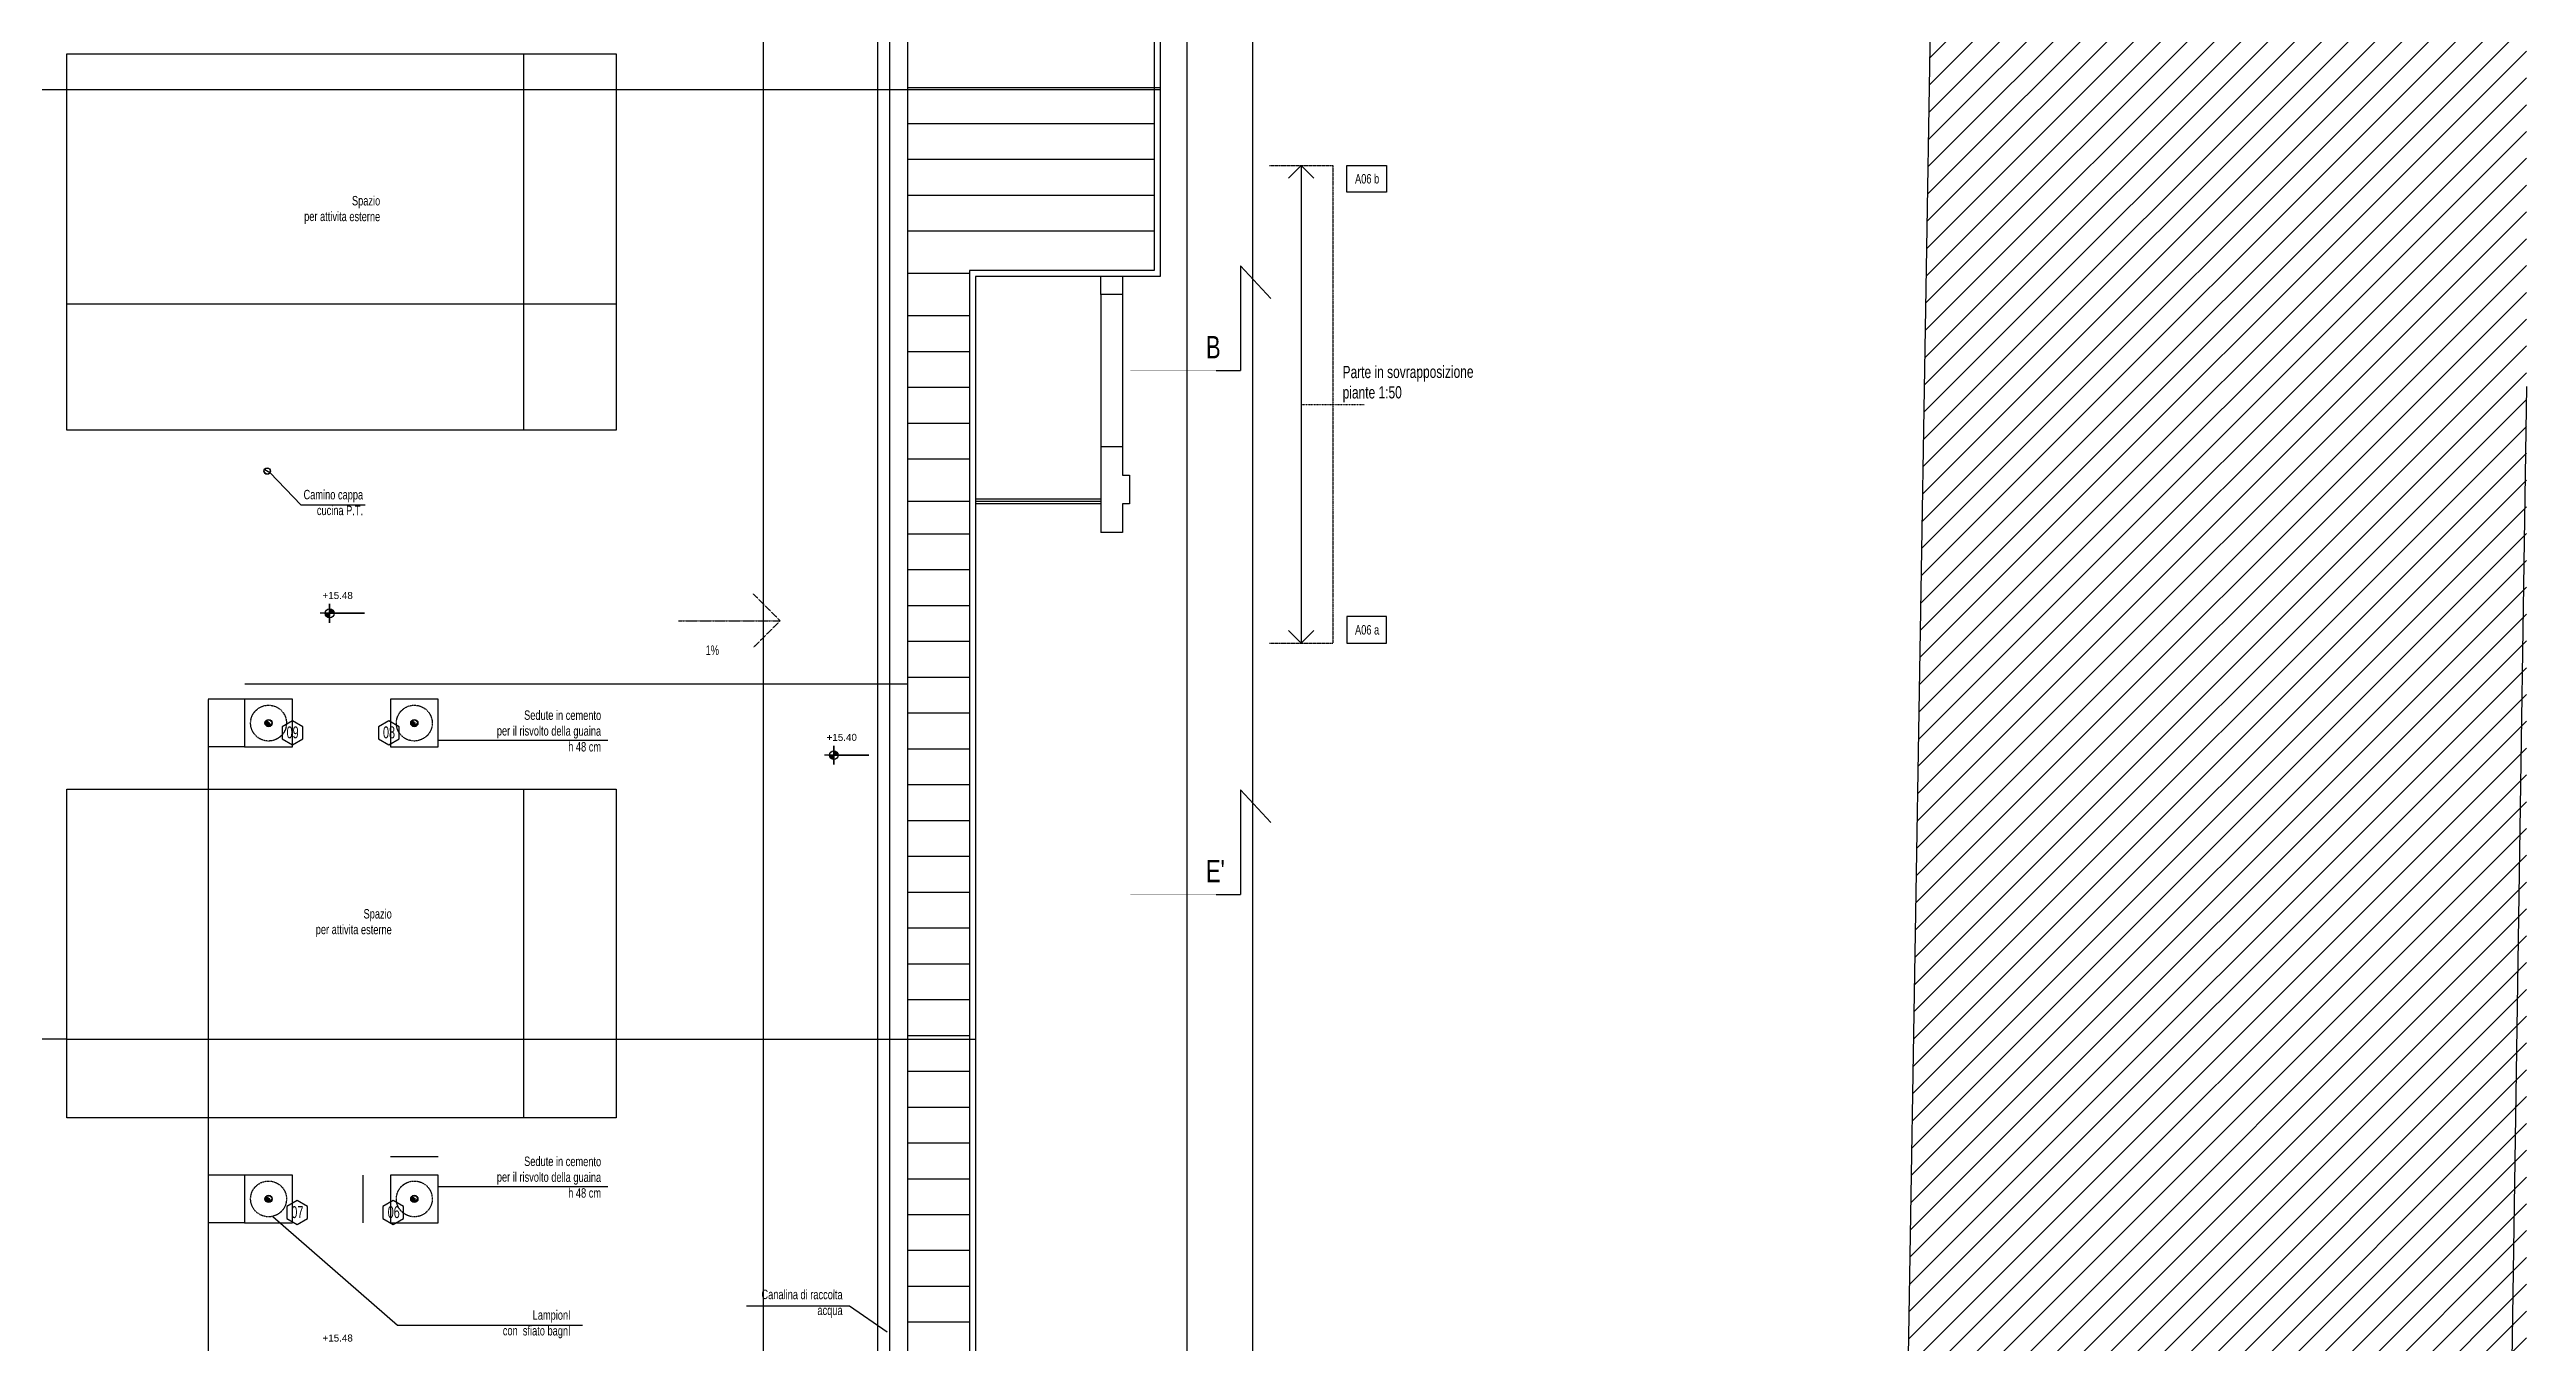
# Model space of a CAD drawing. Header units: millimetres. Extents: x -3782782348 to 131293, y -36553 to 57271.
# Drawn here: x 127145 to 131293, y -28363 to -26196 of the extents above; entities that cross this region are included whole.
import ezdxf

# ---------------------------------------------------------------- set-up
doc = ezdxf.new("R2010")
doc.units = ezdxf.units.MM
doc.header["$LTSCALE"] = 0.01
for name, pattern in [('CONTINOUS', [0]), ('DASHDOT', [25.4, 12.7, -6.35, 0, -6.35]), ('DOTTED', [1, 0, -1]), ('HIDDEN', [0.375, 0.25, -0.125])]:
    doc.linetypes.add(name, pattern=pattern)
doc.layers.get('Defpoints').update_dxf_attribs({"color": 253})
for name, color, linetype in [('X_cavedi', 1, 'Continuous'), ('X_Esterno', 8, 'Continuous'), ('X_FOROMETRIA SCARICO NUMERAZIONE', 6, 'Continuous'), ('X_LINEE SOVRAPPOSIZIONE', 3, 'DASHDOT'), ('X_MURI', 8, 'Continuous'), ('X_Proiezini', 1, 'Continuous'), ('X_quote 1', 253, 'Continuous'), ('X_Quote altimetriche', 5, 'Continuous'), ('X_rilievo', 8, 'Continuous'), ('X_Serramenti Est', 1, 'Continuous'), ('X_TESTI', 253, 'Continuous')]:
    doc.layers.add(name, color=color, linetype=linetype)
doc.styles.add('Max 50', font='arial.ttf', dxfattribs={"width": 0.65, "height": 0.125})
doc.styles.add('QUOTE', font='simplex.shx', dxfattribs={"width": 0.7})
doc.styles.get("Standard").update_dxf_attribs({"font": 'arial.ttf'})
doc.dimstyles.get("Standard").update_dxf_attribs({"dimscale": 0, "dimtxt": 0.18, "dimasz": 0.18, "dimexe": 0.18, "dimexo": 0.0625, "dimgap": 0.09, "dimtad": 1, "dimdec": 0, "dimzin": 0, "dimdsep": 46, "dimtxsty": 'Standard', "dimcen": 0.09, "dimclrd": 256, "dimclre": 256, "dimclrt": 5, "dimadec": 0, "dimazin": 0, "dimtfac": 1, "dimtdec": 0, "dimtix": 1, "dimtofl": 0, "dimtmove": 2, "dimatfit": 3, "dimfxl": 1, "dimtolj": 1, "dimtzin": 0, "dimarcsym": 0})

# ---------------------------------------------------------------- blocks, each defined once
blk = doc.blocks.new('*D99')
at = {"layer": 'Defpoints', "color": 0, "transparency": 16777216}
for p in [(128695.6, -24499, 0), (128695.6, -29350.1, 0), (129159.1, -29350.1, 0)]:
    blk.add_point(p, dxfattribs=at)
at = {"layer": 'X_quote 1', "lineweight": -2, "transparency": 16777216}
blk.add_line((129159.1, -24499.2, 0), (129159.1, -29349.9, 0), dxfattribs=at)
at = {"layer": 'X_quote 1', "transparency": 16777216}
for points in [[(129159.1, -24499.2, 0), (129159.1, -24499.2, 0), (129159.1, -24499, 0)], [(129159.1, -29349.9, 0), (129159.1, -29349.9, 0), (129159.1, -29350.1, 0)]]:
    blk.add_solid(points, dxfattribs=at)
at = {"layer": 'X_quote 1', "color": 5, "transparency": 16777216, "insert": (129158.9, -26924.5, 0), "char_height": 0.18, "attachment_point": 5, "rotation": 90}
blk.add_mtext('\\A1;4851', dxfattribs=at)
blk = doc.blocks.new('*D232')
at = {"layer": 'Defpoints', "color": 0, "transparency": 16777216}
for p in [(128093.8, -27434.6, 0), (127938.5, -27985.2, 0), (128093.8, -27985.2, 0)]:
    blk.add_point(p, dxfattribs=at)
at = {"layer": 'X_quote 1', "lineweight": -2, "transparency": 16777216}
blk.add_line((127938.5, -27434.7, 0), (127938.5, -27985.1, 0), dxfattribs=at)
at = {"layer": 'X_quote 1', "transparency": 16777216}
for points in [[(127938.5, -27434.7, 0), (127938.5, -27434.7, 0), (127938.5, -27434.6, 0)], [(127938.5, -27985.1, 0), (127938.5, -27985.1, 0), (127938.5, -27985.2, 0)]]:
    blk.add_solid(points, dxfattribs=at)
at = {"layer": 'X_quote 1', "color": 5, "transparency": 16777216, "insert": (127938.3, -27709.9, 0), "char_height": 0.18, "attachment_point": 5, "rotation": 90}
blk.add_mtext('\\A1;551', dxfattribs=at)
blk = doc.blocks.new('*D233')
at = {"layer": 'Defpoints', "color": 0, "transparency": 16777216}
for p in [(127173.8, -27434.6, 0), (128093.8, -27434.6, 0), (128093.8, -27853.2, 0)]:
    blk.add_point(p, dxfattribs=at)
at = {"layer": 'X_quote 1', "lineweight": -2, "transparency": 16777216}
blk.add_line((127174, -27853.2, 0), (128093.6, -27853.2, 0), dxfattribs=at)
at = {"layer": 'X_quote 1', "transparency": 16777216}
for points in [[(127174, -27853.2, 0), (127174, -27853.2, 0), (127173.8, -27853.2, 0)], [(128093.6, -27853.2, 0), (128093.6, -27853.2, 0), (128093.8, -27853.2, 0)]]:
    blk.add_solid(points, dxfattribs=at)
at = {"layer": 'X_quote 1', "color": 5, "transparency": 16777216, "insert": (127633.8, -27853, 0), "char_height": 0.18, "attachment_point": 5}
blk.add_mtext('\\A1;920', dxfattribs=at)
blk = doc.blocks.new('*D121')
at = {"layer": 'Defpoints', "color": 0, "transparency": 16777216}
for p in [(126715.8, -27838.2, 0), (126715.8, -27853.2, 0), (127173.8, -27838.2, 0)]:
    blk.add_point(p, dxfattribs=at)
at = {"layer": 'X_quote 1', "lineweight": -2, "transparency": 16777216}
blk.add_line((127173.6, -27853.2, 0), (126715.9, -27853.2, 0), dxfattribs=at)
at = {"layer": 'X_quote 1', "transparency": 16777216}
for points in [[(126715.9, -27853.2, 0), (126715.9, -27853.2, 0), (126715.8, -27853.2, 0)], [(127173.6, -27853.2, 0), (127173.6, -27853.2, 0), (127173.8, -27853.2, 0)]]:
    blk.add_solid(points, dxfattribs=at)
at = {"layer": 'X_quote 1', "color": 5, "transparency": 16777216, "insert": (126944.8, -27853, 0), "char_height": 0.18, "attachment_point": 5}
blk.add_mtext('\\A1;458', dxfattribs=at)
blk = doc.blocks.new('*D124')
at = {"layer": 'Defpoints', "color": 0, "transparency": 16777216}
for p in [(128093.8, -27838.2, 0), (128551.8, -27838.2, 0), (128551.8, -27853.2, 0)]:
    blk.add_point(p, dxfattribs=at)
at = {"layer": 'X_quote 1', "lineweight": -2, "transparency": 16777216}
blk.add_line((128094, -27853.2, 0), (128551.6, -27853.2, 0), dxfattribs=at)
at = {"layer": 'X_quote 1', "transparency": 16777216}
for points in [[(128094, -27853.2, 0), (128094, -27853.2, 0), (128093.8, -27853.2, 0)], [(128551.6, -27853.2, 0), (128551.6, -27853.2, 0), (128551.8, -27853.2, 0)]]:
    blk.add_solid(points, dxfattribs=at)
at = {"layer": 'X_quote 1', "color": 5, "transparency": 16777216, "insert": (128322.8, -27853, 0), "char_height": 0.18, "attachment_point": 5}
blk.add_mtext('\\A1;458', dxfattribs=at)
blk = doc.blocks.new('*D125')
at = {"layer": 'Defpoints', "color": 0, "transparency": 16777216}
for p in [(128551.8, -27838.2, 0), (128581.8, -27853.2, 0), (128581.8, -27853.2, 0)]:
    blk.add_point(p, dxfattribs=at)
at = {"layer": 'X_quote 1', "lineweight": -2, "transparency": 16777216}
blk.add_line((128552, -27853.2, 0), (128581.6, -27853.2, 0), dxfattribs=at)
at = {"layer": 'X_quote 1', "transparency": 16777216}
for points in [[(128552, -27853.2, 0), (128552, -27853.2, 0), (128551.8, -27853.2, 0)], [(128581.6, -27853.2, 0), (128581.6, -27853.2, 0), (128581.8, -27853.2, 0)]]:
    blk.add_solid(points, dxfattribs=at)
at = {"layer": 'X_quote 1', "color": 5, "transparency": 16777216, "insert": (128566.8, -27853, 0), "char_height": 0.18, "attachment_point": 5}
blk.add_mtext('\\A1;30', dxfattribs=at)
blk = doc.blocks.new('*D126')
at = {"layer": 'Defpoints', "color": 0, "transparency": 16777216}
for p in [(128581.8, -27853.2, 0), (128695.6, -27853.2, 0), (128695.6, -27853.2, 0)]:
    blk.add_point(p, dxfattribs=at)
at = {"layer": 'X_quote 1', "lineweight": -2, "transparency": 16777216}
blk.add_line((128582, -27853.2, 0), (128695.4, -27853.2, 0), dxfattribs=at)
at = {"layer": 'X_quote 1', "transparency": 16777216}
for points in [[(128582, -27853.2, 0), (128582, -27853.2, 0), (128581.8, -27853.2, 0)], [(128695.4, -27853.2, 0), (128695.4, -27853.2, 0), (128695.6, -27853.2, 0)]]:
    blk.add_solid(points, dxfattribs=at)
at = {"layer": 'X_quote 1', "color": 5, "transparency": 16777216, "insert": (128638.7, -27853, 0), "char_height": 0.18, "attachment_point": 5}
blk.add_mtext('\\A1;114', dxfattribs=at)
blk = doc.blocks.new('*D141')
at = {"layer": 'Defpoints', "color": 0, "transparency": 16777216}
for p in [(128980.4, -26575.2, 0), (128744.3, -29353.1, 0), (129049.5, -29353.1)]:
    blk.add_point(p, dxfattribs=at)
at = {"layer": 'X_quote 1', "lineweight": -2, "transparency": 16777216}
blk.add_line((129049.5, -26575.4), (129049.5, -29352.9), dxfattribs=at)
at = {"layer": 'X_quote 1', "transparency": 16777216}
for points in [[(129049.5, -26575.4), (129049.5, -26575.4), (129049.5, -26575.2)], [(129049.5, -29352.9), (129049.5, -29352.9), (129049.5, -29353.1)]]:
    blk.add_solid(points, dxfattribs=at)
at = {"layer": 'X_quote 1', "color": 5, "transparency": 16777216, "insert": (129049.3, -27964.1), "char_height": 0.18, "attachment_point": 5, "rotation": 90}
blk.add_mtext('\\A1;2778', dxfattribs=at)
blk = doc.blocks.new('*D320')
at = {"layer": 'Defpoints', "color": 0, "transparency": 16777216}
for p in [(129004.6, -25688.2, 0), (129015.8, -26575.2, 0), (129049.5, -26575.2)]:
    blk.add_point(p, dxfattribs=at)
at = {"layer": 'X_quote 1', "lineweight": -2, "transparency": 16777216}
blk.add_line((129049.5, -25688.3), (129049.5, -26575), dxfattribs=at)
at = {"layer": 'X_quote 1', "transparency": 16777216}
for points in [[(129049.5, -25688.3), (129049.5, -25688.3), (129049.5, -25688.2)], [(129049.5, -26575), (129049.5, -26575), (129049.5, -26575.2)]]:
    blk.add_solid(points, dxfattribs=at)
at = {"layer": 'X_quote 1', "color": 5, "transparency": 16777216, "insert": (129049.3, -26131.7), "char_height": 0.18, "attachment_point": 5, "rotation": 90}
blk.add_mtext('\\A1;887', dxfattribs=at)
blk = doc.blocks.new('*D303')
at = {"layer": 'Defpoints', "color": 0, "transparency": 16777216}
for p in [(127795.8, -28050.2), (127715.8, -28081, 0), (127795.8, -28081, 0)]:
    blk.add_point(p, dxfattribs=at)
at = {"layer": 'X_quote 1', "lineweight": -2, "transparency": 16777216}
blk.add_line((127716, -28050.2), (127795.6, -28050.2), dxfattribs=at)
at = {"layer": 'X_quote 1', "transparency": 16777216}
for points in [[(127716, -28050.2), (127716, -28050.2), (127715.8, -28050.2)], [(127795.6, -28050.2), (127795.6, -28050.2), (127795.8, -28050.2)]]:
    blk.add_solid(points, dxfattribs=at)
at = {"layer": 'X_quote 1', "color": 5, "transparency": 16777216, "insert": (127755.8, -28050), "char_height": 0.18, "attachment_point": 5}
blk.add_mtext('\\A1;80', dxfattribs=at)
blk = doc.blocks.new('*D159')
at = {"layer": 'Defpoints', "color": 0, "transparency": 16777216}
for p in [(127670.2, -28081, 0), (127701, -28081, 0), (127701, -28161, 0)]:
    blk.add_point(p, dxfattribs=at)
at = {"layer": 'X_quote 1', "lineweight": -2, "transparency": 16777216}
blk.add_line((127670.2, -28160.9, 0), (127670.2, -28081.2, 0), dxfattribs=at)
at = {"layer": 'X_quote 1', "transparency": 16777216}
for points in [[(127670.1, -28081.2, 0), (127670.2, -28081.2, 0), (127670.2, -28081, 0)], [(127670.1, -28160.9, 0), (127670.2, -28160.9, 0), (127670.2, -28161, 0)]]:
    blk.add_solid(points, dxfattribs=at)
at = {"layer": 'X_quote 1', "color": 5, "transparency": 16777216, "insert": (127670, -28121, 0), "char_height": 0.18, "attachment_point": 5, "rotation": 90}
blk.add_mtext('\\A1;80', dxfattribs=at)
blk = doc.blocks.new('*D308')
at = {"layer": 'Defpoints', "color": 0, "transparency": 16777216}
for p in [(97217.8, -19646.3), (127471.7, -19638.3), (127471.7, -27284.1, 0)]:
    blk.add_point(p, dxfattribs=at)
at = {"layer": 'X_quote 1', "lineweight": -2, "transparency": 16777216}
blk.add_line((97217.9, -19638.3), (127471.6, -19638.3), dxfattribs=at)
at = {"layer": 'X_quote 1', "transparency": 16777216}
for points in [[(97217.9, -19638.2), (97217.9, -19638.3), (97217.8, -19638.3)], [(127471.6, -19638.2), (127471.6, -19638.3), (127471.7, -19638.3)]]:
    blk.add_solid(points, dxfattribs=at)
at = {"layer": 'X_quote 1', "color": 5, "transparency": 16777216, "insert": (112344.8, -19638.1), "char_height": 0.18, "attachment_point": 5}
blk.add_mtext('\\A1;30254', dxfattribs=at)
blk = doc.blocks.new('*D309')
at = {"layer": 'Defpoints', "color": 0, "transparency": 16777216}
for p in [(127471.7, -27284.1, 0), (127551.7, -27258.2), (127551.7, -27284.1, 0)]:
    blk.add_point(p, dxfattribs=at)
at = {"layer": 'X_quote 1', "lineweight": -2, "transparency": 16777216}
blk.add_line((127471.9, -27258.2), (127551.6, -27258.2), dxfattribs=at)
at = {"layer": 'X_quote 1', "transparency": 16777216}
for points in [[(127471.9, -27258.2), (127471.9, -27258.3), (127471.7, -27258.2)], [(127551.6, -27258.2), (127551.6, -27258.3), (127551.7, -27258.2)]]:
    blk.add_solid(points, dxfattribs=at)
at = {"layer": 'X_quote 1', "color": 5, "transparency": 16777216, "insert": (127511.7, -27258.1), "char_height": 0.18, "attachment_point": 5}
blk.add_mtext('\\A1;80', dxfattribs=at)
blk = doc.blocks.new('*D294')
at = {"layer": 'Defpoints', "color": 0, "transparency": 16777216}
for p in [(127551.7, -27284.1, 0), (127715.8, -27258.2), (127715.8, -27284.1, 0)]:
    blk.add_point(p, dxfattribs=at)
at = {"layer": 'X_quote 1', "lineweight": -2, "transparency": 16777216}
blk.add_line((127551.9, -27258.2), (127715.6, -27258.2), dxfattribs=at)
at = {"layer": 'X_quote 1', "transparency": 16777216}
for points in [[(127551.9, -27258.2), (127551.9, -27258.3), (127551.7, -27258.2)], [(127715.6, -27258.2), (127715.6, -27258.3), (127715.8, -27258.2)]]:
    blk.add_solid(points, dxfattribs=at)
at = {"layer": 'X_quote 1', "color": 5, "transparency": 16777216, "insert": (127633.8, -27258.1), "char_height": 0.18, "attachment_point": 5}
blk.add_mtext('\\A1;164', dxfattribs=at)
blk = doc.blocks.new('*D295')
at = {"layer": 'Defpoints', "color": 0, "transparency": 16777216}
for p in [(127715.8, -27284.1, 0), (127795.8, -27258.2), (127795.8, -27284.1, 0)]:
    blk.add_point(p, dxfattribs=at)
at = {"layer": 'X_quote 1', "lineweight": -2, "transparency": 16777216}
blk.add_line((127716, -27258.2), (127795.6, -27258.2), dxfattribs=at)
at = {"layer": 'X_quote 1', "transparency": 16777216}
for points in [[(127716, -27258.2), (127716, -27258.3), (127715.8, -27258.2)], [(127795.6, -27258.2), (127795.6, -27258.3), (127795.8, -27258.2)]]:
    blk.add_solid(points, dxfattribs=at)
at = {"layer": 'X_quote 1', "color": 5, "transparency": 16777216, "insert": (127755.8, -27258.1), "char_height": 0.18, "attachment_point": 5}
blk.add_mtext('\\A1;80', dxfattribs=at)
blk = doc.blocks.new('*D296')
at = {"layer": 'Defpoints', "color": 0, "transparency": 16777216}
for p in [(127795.8, -27284.1, 0), (128581.8, -27258.2, 0), (128581.8, -27258.2)]:
    blk.add_point(p, dxfattribs=at)
at = {"layer": 'X_quote 1', "lineweight": -2, "transparency": 16777216}
blk.add_line((127796, -27258.2), (128581.6, -27258.2), dxfattribs=at)
at = {"layer": 'X_quote 1', "transparency": 16777216}
for points in [[(127796, -27258.2), (127796, -27258.3), (127795.8, -27258.2)], [(128581.6, -27258.2), (128581.6, -27258.3), (128581.8, -27258.2)]]:
    blk.add_solid(points, dxfattribs=at)
at = {"layer": 'X_quote 1', "color": 5, "transparency": 16777216, "insert": (128188.8, -27258.1), "char_height": 0.18, "attachment_point": 5}
blk.add_mtext('\\A1;786', dxfattribs=at)
blk = doc.blocks.new('*D353')
at = {"layer": 'Defpoints', "color": 0, "transparency": 16777216}
for p in [(128551.8, -26263.1), (128551.8, -26301.4, 0), (126715.8, -26355.1, 0)]:
    blk.add_point(p, dxfattribs=at)
at = {"layer": 'X_quote 1', "lineweight": -2, "transparency": 16777216}
blk.add_line((126716, -26263.1), (128551.6, -26263.1), dxfattribs=at)
at = {"layer": 'X_quote 1', "transparency": 16777216}
for points in [[(126716, -26263.1), (126716, -26263.2), (126715.8, -26263.1)], [(128551.6, -26263.1), (128551.6, -26263.2), (128551.8, -26263.1)]]:
    blk.add_solid(points, dxfattribs=at)
at = {"layer": 'X_quote 1', "color": 5, "transparency": 16777216, "insert": (127633.8, -26263), "char_height": 0.18, "attachment_point": 5}
blk.add_mtext('\\A1;1836', dxfattribs=at)
blk = doc.blocks.new('*D354')
at = {"layer": 'Defpoints', "color": 0, "transparency": 16777216}
for p in [(128581.8, -26263.1), (128551.8, -26301.4, 0), (128581.8, -26302.9, 0)]:
    blk.add_point(p, dxfattribs=at)
at = {"layer": 'X_quote 1', "lineweight": -2, "transparency": 16777216}
blk.add_line((128552, -26263.1), (128581.6, -26263.1), dxfattribs=at)
at = {"layer": 'X_quote 1', "transparency": 16777216}
for points in [[(128552, -26263.1), (128552, -26263.2), (128551.8, -26263.1)], [(128581.6, -26263.1), (128581.6, -26263.2), (128581.8, -26263.1)]]:
    blk.add_solid(points, dxfattribs=at)
at = {"layer": 'X_quote 1', "color": 5, "transparency": 16777216, "insert": (128566.8, -26263), "char_height": 0.18, "attachment_point": 5}
blk.add_mtext('\\A1;30', dxfattribs=at)
blk = doc.blocks.new('*D355')
at = {"layer": 'Defpoints', "color": 0, "transparency": 16777216}
for p in [(129004.6, -26263.1), (129004.6, -26263.2, 0), (128581.8, -26302.9, 0)]:
    blk.add_point(p, dxfattribs=at)
at = {"layer": 'X_quote 1', "lineweight": -2, "transparency": 16777216}
blk.add_line((128582, -26263.1), (129004.4, -26263.1), dxfattribs=at)
at = {"layer": 'X_quote 1', "transparency": 16777216}
for points in [[(128582, -26263.1), (128582, -26263.2), (128581.8, -26263.1)], [(129004.4, -26263.1), (129004.4, -26263.2), (129004.6, -26263.1)]]:
    blk.add_solid(points, dxfattribs=at)
at = {"layer": 'X_quote 1', "color": 5, "transparency": 16777216, "insert": (128793.2, -26263), "char_height": 0.18, "attachment_point": 5}
blk.add_mtext('\\A1;423', dxfattribs=at)
blk = doc.blocks.new('colonna')
at = {"ltscale": 20}
h = blk.add_hatch(color=256, dxfattribs=at)
h.paths.add_polyline_path([(793.702, -32.366, -1), (793.58, -32.367, -1)])
h.paths.add_polyline_path([(793.586, -32.367, 1), (793.695, -32.366, 1)], flags=16)
blk.add_hatch(color=256).paths.add_polyline_path([(793.692, -32.366, -1), (793.59, -32.367, -1), (793.641, -32.366, 1)])
at = {"color": 2}
for p, q in [((793.641, -32.387), (793.64, -32.346)), ((793.661, -32.366), (793.62, -32.367))]:
    blk.add_line(p, q, dxfattribs=at)
at = {"color": 7}
for radius in [0.0611, 0.0543]:
    blk.add_circle((793.641, -32.366), radius, dxfattribs=at)
at = {"color": 2}
for centre, start, end in [((793.615, -32.367), 0.5919, 180.5919), ((793.666, -32.366), 180.5919, 0.5919)]:
    blk.add_arc(centre, 0.0255, start, end, dxfattribs=at)
blk = doc.blocks.new('*D415')
at = {"layer": 'Defpoints', "color": 0, "transparency": 16777216}
for p in [(128093.8, -26203, 0), (127938.5, -26833.7, 0), (128093.8, -26833.7, 0)]:
    blk.add_point(p, dxfattribs=at)
at = {"layer": 'X_quote 1', "lineweight": -2, "transparency": 16777216}
blk.add_line((127938.5, -26203.2, 0), (127938.5, -26833.5, 0), dxfattribs=at)
at = {"layer": 'X_quote 1', "transparency": 16777216}
for points in [[(127938.5, -26203.2, 0), (127938.5, -26203.2, 0), (127938.5, -26203, 0)], [(127938.5, -26833.5, 0), (127938.5, -26833.5, 0), (127938.5, -26833.7, 0)]]:
    blk.add_solid(points, dxfattribs=at)
at = {"layer": 'X_quote 1', "color": 5, "transparency": 16777216, "insert": (127938.3, -26518.4, 0), "char_height": 0.18, "attachment_point": 5, "rotation": 90}
blk.add_mtext('\\A1;631', dxfattribs=at)
blk = doc.blocks.new('*D416')
at = {"layer": 'Defpoints', "color": 0, "transparency": 16777216}
for p in [(127173.8, -26203, 0), (128093.8, -26203, 0), (128093.8, -26621.7, 0)]:
    blk.add_point(p, dxfattribs=at)
at = {"layer": 'X_quote 1', "lineweight": -2, "transparency": 16777216}
blk.add_line((127174, -26621.7, 0), (128093.6, -26621.7, 0), dxfattribs=at)
at = {"layer": 'X_quote 1', "transparency": 16777216}
for points in [[(127174, -26621.7, 0), (127174, -26621.7, 0), (127173.8, -26621.7, 0)], [(128093.6, -26621.7, 0), (128093.6, -26621.7, 0), (128093.8, -26621.7, 0)]]:
    blk.add_solid(points, dxfattribs=at)
at = {"layer": 'X_quote 1', "color": 5, "transparency": 16777216, "insert": (127633.8, -26621.5, 0), "char_height": 0.18, "attachment_point": 5}
blk.add_mtext('\\A1;920', dxfattribs=at)
blk = doc.blocks.new('quota altim')
at = {"layer": 'X_Quote altimetriche', "ltscale": 4}
h = blk.add_hatch(color=256, dxfattribs=at)
h.paths.add_polyline_path([(0, 19), (0, 0), (19, 0, 0.414214)])
h.paths.add_polyline_path([(0, 0), (-19, 0, 0.414214), (0, -19)])
blk.add_lwpolyline([(0, 0), (0, 40), (0, 40), (0, -40), (0, -40), (0, 0), (40, 0), (149, 0), (0, 0), (-40, 0), (-40, 0)], dxfattribs=at)
blk.add_circle((0, 0), 18.7, dxfattribs=at)
blk = doc.blocks.new('*D393')
at = {"layer": 'Defpoints', "color": 0, "transparency": 16777216}
for p in [(127471.7, -27284.1, 0), (127410.8, -27364.1), (127471.7, -27364.1, 0)]:
    blk.add_point(p, dxfattribs=at)
at = {"layer": 'X_quote 1', "lineweight": -2, "transparency": 16777216}
for p, q in [((127471.7, -27284.1), (127410.6, -27284.1)), ((127410.8, -27284.3), (127410.8, -27363.9)), ((127471.7, -27364.1), (127410.6, -27364.1))]:
    blk.add_line(p, q, dxfattribs=at)
at = {"layer": 'X_quote 1', "transparency": 16777216}
for points in [[(127410.7, -27284.3), (127410.8, -27284.3), (127410.8, -27284.1)], [(127410.7, -27363.9), (127410.8, -27363.9), (127410.8, -27364.1)]]:
    blk.add_solid(points, dxfattribs=at)
at = {"layer": 'X_quote 1', "color": 5, "transparency": 16777216, "insert": (127410.6, -27324.1), "char_height": 0.18, "attachment_point": 5, "rotation": 90}
blk.add_mtext('\\A1;80', dxfattribs=at)
blk = doc.blocks.new('*D394')
at = {"layer": 'Defpoints', "color": 0, "transparency": 16777216}
for p in [(127471.7, -27364.1, 0), (127410.8, -28081), (127471.7, -28081, 0)]:
    blk.add_point(p, dxfattribs=at)
at = {"layer": 'X_quote 1', "lineweight": -2, "transparency": 16777216}
for p, q in [((127471.7, -27364.1), (127410.6, -27364.1)), ((127410.8, -27364.3), (127410.8, -28080.9)), ((127471.7, -28081), (127410.6, -28081))]:
    blk.add_line(p, q, dxfattribs=at)
at = {"layer": 'X_quote 1', "transparency": 16777216}
for points in [[(127410.7, -27364.3), (127410.8, -27364.3), (127410.8, -27364.1)], [(127410.7, -28080.9), (127410.8, -28080.9), (127410.8, -28081)]]:
    blk.add_solid(points, dxfattribs=at)
at = {"layer": 'X_quote 1', "color": 5, "transparency": 16777216, "insert": (127410.6, -27722.6), "char_height": 0.18, "attachment_point": 5, "rotation": 90}
blk.add_mtext('\\A1;717', dxfattribs=at)
blk = doc.blocks.new('*D395')
at = {"layer": 'Defpoints', "color": 0, "transparency": 16777216}
for p in [(127471.7, -28081, 0), (127410.8, -28161), (127471.7, -28161, 0)]:
    blk.add_point(p, dxfattribs=at)
at = {"layer": 'X_quote 1', "lineweight": -2, "transparency": 16777216}
for p, q in [((127471.7, -28081), (127410.6, -28081)), ((127410.8, -28081.2), (127410.8, -28160.9)), ((127471.7, -28161), (127410.6, -28161))]:
    blk.add_line(p, q, dxfattribs=at)
at = {"layer": 'X_quote 1', "transparency": 16777216}
for points in [[(127410.7, -28081.2), (127410.8, -28081.2), (127410.8, -28081)], [(127410.7, -28160.9), (127410.8, -28160.9), (127410.8, -28161)]]:
    blk.add_solid(points, dxfattribs=at)
at = {"layer": 'X_quote 1', "color": 5, "transparency": 16777216, "insert": (127410.6, -28121), "char_height": 0.18, "attachment_point": 5, "rotation": 90}
blk.add_mtext('\\A1;80', dxfattribs=at)
blk = doc.blocks.new('*D396')
at = {"layer": 'Defpoints', "color": 0, "transparency": 16777216}
for p in [(127471.7, -28161, 0), (127410.8, -28828), (127471.7, -28828, 0)]:
    blk.add_point(p, dxfattribs=at)
at = {"layer": 'X_quote 1', "lineweight": -2, "transparency": 16777216}
for p, q in [((127471.7, -28161), (127410.6, -28161)), ((127410.8, -28161.2), (127410.8, -28827.8)), ((127471.7, -28828), (127410.6, -28828))]:
    blk.add_line(p, q, dxfattribs=at)
at = {"layer": 'X_quote 1', "transparency": 16777216}
for points in [[(127410.7, -28161.2), (127410.8, -28161.2), (127410.8, -28161)], [(127410.7, -28827.8), (127410.8, -28827.8), (127410.8, -28828)]]:
    blk.add_solid(points, dxfattribs=at)
at = {"layer": 'X_quote 1', "color": 5, "transparency": 16777216, "insert": (127410.6, -28494.5), "char_height": 0.18, "attachment_point": 5, "rotation": 90}
blk.add_mtext('\\A1;667', dxfattribs=at)
blk = doc.blocks.new('*D408')
at = {"layer": 'Defpoints', "color": 0, "transparency": 16777216}
for p in [(128354.8, -24531.1, 0), (128339.8, -29350.1), (128354.8, -29350.1, 0)]:
    blk.add_point(p, dxfattribs=at)
at = {"layer": 'X_quote 1', "lineweight": -2, "transparency": 16777216}
for p, q in [((128354.7, -24531.1), (128339.6, -24531.1)), ((128339.8, -24531.3), (128339.8, -29349.9)), ((128354.7, -29350.1), (128339.6, -29350.1))]:
    blk.add_line(p, q, dxfattribs=at)
at = {"layer": 'X_quote 1', "transparency": 16777216}
for points in [[(128339.7, -24531.3), (128339.8, -24531.3), (128339.8, -24531.1)], [(128339.7, -29349.9), (128339.8, -29349.9), (128339.8, -29350.1)]]:
    blk.add_solid(points, dxfattribs=at)
at = {"layer": 'X_quote 1', "color": 5, "transparency": 16777216, "insert": (128339.6, -26940.6), "char_height": 0.18, "attachment_point": 5, "rotation": 90}
blk.add_mtext('\\A1;4819', dxfattribs=at)

msp = doc.modelspace()

# ---------------------------------------------------------------- hatches: boundary and pattern name
at = {"layer": 'X_rilievo'}
h = msp.add_hatch(dxfattribs=at)
h.set_pattern_fill('ANSI31', color=256, scale=10, style=0)
h.set_pattern_definition([(45, (168537.776, -46786.18), (-22.45064, 22.45064), [])])
h.paths.add_polyline_path([(131292.6, -24080.8), (130329.2, -24064.9), (130235.1, -29767.6), (130599.4, -30310.2), (130871.4, -30364.6), (130770.9, -30560.7), (131292.6, -30560.7)])

# ---------------------------------------------------------------- linework, layer by layer
at = {"layer": 'X_cavedi'}
msp.add_line((127505.4, -26899.1, 0), (127513.7, -26904.6, 0), dxfattribs=at)
for radius in [5.5, 5]:
    msp.add_circle((127509.5, -26901.9, 0), radius, dxfattribs=at)
at = {"layer": 'X_Esterno'}
for p, q in [((128581.8, -26259.8, 0), (129004.6, -26259.8, 0)), ((128581.8, -26319.8, 0), (128994.6, -26319.8, 0)), ((128581.8, -26379.8, 0), (128994.6, -26379.8, 0)), ((128581.8, -26439.8, 0), (128994.6, -26439.8, 0)), ((128581.8, -26439.8, 0), (128994.6, -26439.8, 0)), ((128581.8, -26499.8, 0), (128994.6, -26499.8, 0)), ((128581.8, -26570.7, 0), (128685.6, -26570.7, 0)), ((128905.6, -26606, 0), (128905.6, -26861, 0)), ((128941.6, -26606, 0), (128941.6, -26861, 0)), ((128581.8, -26641.6, 0), (128685.6, -26641.6, 0)), ((128581.8, -26701.6, 0), (128685.6, -26701.6, 0)), ((128581.8, -26761.6, 0), (128685.6, -26761.6, 0)), ((128581.8, -26821.6, 0), (128685.6, -26821.6, 0)), ((128581.8, -26821.6, 0), (128685.6, -26821.6, 0)), ((128905.5, -26861, 0), (128941.6, -26861, 0)), ((128905.5, -26861, 0), (128905.5, -26918.1, 0)), ((128941.6, -26861, 0), (128941.6, -26909, 0)), ((128581.8, -26881.6, 0), (128685.6, -26881.6, 0)), ((128941.6, -26909, 0), (128953.6, -26909, 0)), ((128953.6, -26909, 0), (128953.6, -26957, 0)), ((128581.8, -26952.5, 0), (128685.6, -26952.5, 0)), ((128906, -26949.1, 0), (128695.6, -26949.1, 0)), ((128906, -26953.1, 0), (128695.6, -26953.1, 0)), ((128905.6, -26957, 0), (128695.6, -26957.1, 0)), ((128905.5, -26918.1, 0), (128905.5, -26950.1, 0)), ((128905.5, -26950.1, 0), (128905.6, -27005, 0)), ((128953.6, -26957, 0), (128941.6, -26957, 0)), ((128941.6, -26957, 0), (128941.6, -27005, 0)), ((128581.8, -27007.1, 0), (128685.6, -27007.1, 0)), ((128941.6, -27005, 0), (128905.6, -27005, 0)), ((128581.8, -27067.1, 0), (128685.6, -27067.1, 0)), ((128581.8, -27067.1, 0), (128685.6, -27067.1, 0)), ((128581.8, -27127.1, 0), (128685.6, -27127.1, 0)), ((128581.8, -27187.1, 0), (128685.6, -27187.1, 0)), ((128581.8, -27247.1, 0), (128685.6, -27247.1, 0)), ((128581.8, -27307.1, 0), (128685.6, -27307.1, 0)), ((128581.8, -27367.1, 0), (128685.6, -27367.1, 0)), ((128581.8, -27427.1, 0), (128685.6, -27427.1, 0)), ((128581.8, -27487.1, 0), (128685.6, -27487.1, 0)), ((128581.8, -27487.1, 0), (128685.6, -27487.1, 0)), ((128581.8, -27547.1, 0), (128685.6, -27547.1, 0)), ((128581.8, -27607.1, 0), (128685.6, -27607.1, 0)), ((128581.8, -27667.1, 0), (128685.6, -27667.1, 0)), ((128581.8, -27727.1, 0), (128685.6, -27727.1, 0)), ((128581.8, -27787.1, 0), (128685.6, -27787.1, 0)), ((128581.8, -27847.1, 0), (128685.6, -27847.1, 0)), ((128581.8, -27907.1, 0), (128685.6, -27907.1, 0)), ((128581.8, -27907.1, 0), (128685.6, -27907.1, 0)), ((128581.8, -27967.1, 0), (128685.6, -27967.1, 0)), ((128581.8, -28027.1, 0), (128685.6, -28027.1, 0)), ((128581.8, -28087.1, 0), (128685.6, -28087.1, 0)), ((128581.8, -28147.1, 0), (128685.6, -28147.1, 0)), ((128581.8, -28207.1, 0), (128685.6, -28207.1, 0)), ((128581.8, -28267.1, 0), (128685.6, -28267.1, 0)), ((128581.8, -28327.1, 0), (128685.6, -28327.1, 0)), ((128581.8, -28327.1, 0), (128685.6, -28327.1, 0))]:
    msp.add_line(p, q, dxfattribs=at)
at = {"layer": 'X_Esterno', "elevation": 0}
for points in [[(127742.3, -29330.1), (128531.8, -29330.1), (128531.8, -24549.4), (128234.2, -24549.4)], [(128905.6, -26606), (128905.6, -26576)], [(128941.6, -26576), (128941.6, -26606), (128905.6, -26606)]]:
    msp.add_lwpolyline(points, dxfattribs=at)
at = {"layer": 'X_Esterno', "ltscale": 30, "elevation": 0}
for points in [[(127173.8, -26203), (128093.8, -26203), (128093.8, -26833.7), (127173.8, -26833.7)], [(127471.7, -27364.1), (127551.7, -27364.1), (127551.7, -27284.1), (127471.7, -27284.1)], [(127715.8, -27364.1), (127795.8, -27364.1), (127795.8, -27284.1), (127715.8, -27284.1)], [(127173.8, -27434.6), (128093.8, -27434.6), (128093.8, -27985.2), (127173.8, -27985.2)], [(127471.7, -28161), (127551.7, -28161), (127551.7, -28081), (127471.7, -28081)], [(127715.8, -28161), (127795.8, -28161), (127795.8, -28081), (127715.8, -28081)]]:
    msp.add_lwpolyline(points, close=True, dxfattribs=at)
at = {"layer": 'X_FOROMETRIA SCARICO NUMERAZIONE'}
for p, q in [((127507.6, -28117.4, 0), (127515.8, -28124.7, 0)), ((127751.7, -28117.4, 0), (127759.9, -28124.7, 0))]:
    msp.add_line(p, q, dxfattribs=at)
at = {"layer": 'X_FOROMETRIA SCARICO NUMERAZIONE', "elevation": 0}
for points in [[(127534.5, -27350.4), (127551.8, -27360.4), (127569.1, -27350.4), (127569.1, -27330.5), (127551.8, -27320.5), (127534.5, -27330.5)], [(127695.9, -27350.4), (127713.2, -27360.4), (127730.5, -27350.4), (127730.5, -27330.5), (127713.2, -27320.5), (127695.9, -27330.5)], [(127542.3, -28153.9), (127559.6, -28163.8), (127576.9, -28153.9), (127576.9, -28133.9), (127559.6, -28123.9), (127542.3, -28133.9)], [(127703, -28153.9), (127720.2, -28163.8), (127737.5, -28153.9), (127737.5, -28133.9), (127720.2, -28123.9), (127703, -28133.9)]]:
    msp.add_lwpolyline(points, close=True, dxfattribs=at)
at = {"layer": 'X_FOROMETRIA SCARICO NUMERAZIONE'}
for centre in [(127511.7, -28121, 0), (127755.8, -28121, 0)]:
    msp.add_circle(centre, 5.5, dxfattribs=at)
at = {"layer": 'X_LINEE SOVRAPPOSIZIONE'}
for p, q in [((129188, -26390.2, 0), (129293.7, -26390.2, 0)), ((129188, -27190.2, 0), (129293.7, -27190.2, 0))]:
    msp.add_line(p, q, dxfattribs=at)
at = {"layer": 'X_LINEE SOVRAPPOSIZIONE', "color": 4, "linetype": 'CONTINOUS'}
for p, q in [((129240.8, -26390.2, 0), (129219.7, -26411.4, 0)), ((129240.8, -26390.2, 0), (129240.8, -27190.2, 0)), ((129240.8, -26390.2, 0), (129262, -26411.4, 0)), ((129240.8, -27190.2, 0), (129219.7, -27169.1, 0)), ((129240.8, -27190.2, 0), (129262, -27169.1, 0))]:
    msp.add_line(p, q, dxfattribs=at)
at = {"layer": 'X_LINEE SOVRAPPOSIZIONE', "linetype": 'DOTTED'}
msp.add_line((129240.8, -26790.2, 0), (129346.5, -26790.2, 0), dxfattribs=at)
at = {"layer": 'X_LINEE SOVRAPPOSIZIONE', "elevation": 0}
msp.add_lwpolyline([(129293.7, -26390.2), (129293.7, -27190.2)], dxfattribs=at)
at = {"layer": 'X_LINEE SOVRAPPOSIZIONE', "color": 4, "linetype": 'CONTINOUS', "elevation": 0}
for points in [[(129383.7, -26435), (129317.5, -26435), (129317.5, -26390.2), (129383.7, -26390.2)], [(129383.7, -27145.5), (129317.5, -27145.5), (129317.5, -27190.2), (129383.7, -27190.2)]]:
    msp.add_lwpolyline(points, close=True, dxfattribs=at)
at = {"layer": 'X_MURI', "ltscale": 2}
for p, q in [((129190.1, -26612.8, 0), (129139.2, -26558.5, 0)), ((129139.2, -26558.5, 0), (129139.2, -26733.8, 0)), ((129190.1, -27490.3, 0), (129139.2, -27436, 0)), ((129139.2, -27436, 0), (129139.2, -27611.3, 0))]:
    msp.add_line(p, q, dxfattribs=at)
at = {"layer": 'X_MURI', "ltscale": 2, "elevation": 0}
for points in [[(130770.9, -30560.7), (130871.4, -30364.6), (130599.4, -30310.2), (130235, -29767.6), (130329.2, -24064.9), (131292.6, -24080.8)], [(131292.6, -26760.6), (131253.3, -29354), (131292.6, -29354.7)]]:
    msp.add_lwpolyline(points, dxfattribs=at)
at = {"layer": 'X_MURI', "linetype": 'DASHDOT', "ltscale": 4, "elevation": 0}
for points in [[(128954.8, -26733.8), (129139.2, -26733.8)], [(128954.8, -27611.3), (129139.2, -27611.3)]]:
    msp.add_lwpolyline(points, dxfattribs=at)
at = {"layer": 'X_MURI'}
for centre in [(127511.7, -28121, 0), (127755.8, -28121, 0)]:
    msp.add_circle(centre, 6, dxfattribs=at)
at = {"layer": 'X_Proiezini', "linetype": 'HIDDEN', "ltscale": 200}
for p, q in [((128368.4, -27152.7, 0), (128323.4, -27107.7, 0)), ((128198.4, -27152.7, 0), (128368.4, -27152.7, 0)), ((128368.4, -27152.7, 0), (128323.4, -27197.7, 0))]:
    msp.add_line(p, q, dxfattribs=at)
at = {"layer": 'X_Proiezini', "ltscale": 0.5, "elevation": 0}
for points in [[(128531.7, -24499), (128581.8, -24499), (128581.8, -29350.1)], [(128685.6, -24499), (128685.6, -25698.2), (128994.6, -25698.2), (128994.6, -26566), (128685.6, -26566), (128685.6, -29350.1)], [(128695.6, -24499), (128695.6, -25688.2), (129004.6, -25688.2), (129004.6, -26576), (128695.6, -26576), (128695.6, -29350.1)], [(128551.8, -29351.1), (128551.8, -24531), (128531.7, -24531)]]:
    msp.add_lwpolyline(points, dxfattribs=at)
at = {"layer": 'X_Serramenti Est', "linetype": 'HIDDEN', "ltscale": 60}
for centre in [(127511.7, -27324.1, 0), (127755.8, -27324.1, 0), (127511.7, -28121, 0), (127755.8, -28121, 0)]:
    msp.add_circle(centre, 30, dxfattribs=at)
at = {"layer": 'X_TESTI'}
for p, q in [((127566.1, -26958.8), (127513.7, -26904.6, 0)), ((127673.5, -26958.8), (127566.1, -26958.8)), ((127795.8, -27352.8, 0), (128080.1, -27352.8, 0)), ((127795.8, -28100.2, 0), (128080.1, -28100.2, 0)), ((127518.9, -28150.2, 0), (127727.4, -28332.6, 0)), ((128312.3, -28299.8, 0), (128484.5, -28299.8, 0)), ((128484.5, -28299.8, 0), (128547.4, -28343.8, 0)), ((127727.4, -28332.6, 0), (128037.2, -28332.6, 0))]:
    msp.add_line(p, q, dxfattribs=at)

# ---------------------------------------------------------------- block references
at = {"layer": 'X_FOROMETRIA SCARICO NUMERAZIONE', "xscale": 100, "yscale": 100, "zscale": 100}
for p in [(48147.7, -24087.4, 0), (48391.7, -24087.4, 0), (48147.7, -24884.4, 0), (48391.7, -24884.4, 0)]:
    msp.add_blockref('colonna', p, dxfattribs=at)
at = {"layer": 'X_Quote altimetriche', "xscale": 0.3919999999943684, "yscale": 0.3919999999943684, "zscale": 0.3919999999943684}
for p in [(127614, -27140.2), (128458.2, -27377.9)]:
    msp.add_blockref('quota altim', p, dxfattribs=at)

# ---------------------------------------------------------------- texts
at = {"layer": 'X_FOROMETRIA SCARICO NUMERAZIONE', "char_height": 20, "width": 96.623, "attachment_point": 1, "style": 'Max 50'}
for s, insert in [('{09}', (127541.9, -27329.6, 0)), ('{08}', (127703.3, -27329.6, 0)), ('{07}', (127549.8, -28133.1, 0)), ('{06}', (127711.2, -28133.1, 0))]:
    msp.add_mtext(s, dxfattribs=dict(at, insert=insert))
at = {"layer": 'X_LINEE SOVRAPPOSIZIONE', "color": 4, "linetype": 'CONTINOUS', "char_height": 1.452, "width": 197.048, "style": 'QUOTE'}
for s, insert, attachment_point, rotation in [('{\\fArial|b0|i0|c0|p34;\\H10.9x;A06 b }', (129371.5, -26420.5, 0), 9, 0.1491), ('{\\fArial|b0|i0|c0|p34;\\H10.9x;A06 a }', (129371.5, -27160, 0), 3, 359.8509)]:
    msp.add_mtext(s, dxfattribs=dict(at, insert=insert, attachment_point=attachment_point, rotation=rotation))
at = {"layer": 'X_Quote altimetriche', "ltscale": 4, "char_height": 11.76, "width": 112.799, "attachment_point": 1}
for s, insert in [('{\\fArial|b0|i0|c0|p34;+15.48}', (127602.1, -27104.4)), ('{\\fArial|b0|i0|c0|p34;+15.40}', (128446.2, -27342.1)), ('{\\fArial|b0|i0|c0|p34;+15.48}', (127602.1, -28348.1))]:
    msp.add_mtext(s, dxfattribs=dict(at, insert=insert))
at = {"layer": 'X_TESTI', "style": 'QUOTE'}
for s, insert, char_height, width, attachment_point, rotation in [('{\\fArial|b0|i0|c0|p34;\\H10.9x;Spazio\\Pper attivita esterne}', (127698.6, -26488.3, 0), 1.452, 214.705, 9, 359.8509), ('{\\fArial|b0|i0|c0|p34;B}', (129081.5, -26713.2, 0), 37.5, 308.79, 7, 0.1491), ('{\\fArial|b0|i0|c0|p34;Parte in sovrapposizione \\Ppiante 1:50}', (129310.3, -26786.7, 0), 20.48, 612.081, 7, 0.1491), ('{\\fArial|b0|i0|c0|p34;\\H10.9x;Camino cappa\\Pcucina P.T.}', (127670, -26976.1, 0), 1.452, 214.705, 9, 359.8509), ('{\\fArial|b0|i0|c0|p34;\\H10.9x;1%}', (128266, -27210, 0), 1.452, 214.705, 9, 359.8509), ('{\\fArial|b0|i0|c0|p34;\\H10.9x;Sedute in cemento\\Pper il risvolto della guaina\\Ph 48 cm}', (128068.5, -27371.9, 0), 1.452, 214.705, 9, 359.8509), ("{\\fArial|b0|i0|c0|p34;E'}", (129081.5, -27590.7, 0), 37.5, 308.79, 7, 0.1491), ('{\\fArial|b0|i0|c0|p34;\\H10.9x;Spazio\\Pper attivita esterne}', (127718, -27682.6, 0), 1.452, 214.705, 9, 359.8509), ('{\\fArial|b0|i0|c0|p34;\\H10.9x;Sedute in cemento\\Pper il risvolto della guaina\\Ph 48 cm}', (128068.5, -28119.2, 0), 1.452, 214.705, 9, 359.8509), ('{\\fArial|b0|i0|c0|p34;\\H10.9x;Canalina di raccolta\\Pacqua}', (128472.9, -28320.3, 0), 1.452, 214.705, 9, 359.8509), ('{\\fArial|b0|i0|c0|p34;\\H10.9x;LampionI\\Pcon  sfiato bagnI}', (128017.5, -28354.6, 0), 1.452, 214.705, 9, 359.8509)]:
    msp.add_mtext(s, dxfattribs=dict(at, insert=insert, char_height=char_height, width=width, attachment_point=attachment_point, rotation=rotation))

# ---------------------------------------------------------------- dimensions: what is measured, and where the dimension line sits
at = {"layer": 'X_quote 1'}
for base, p1, p2, picture, middle in [((127471.7, -19638.3), (97217.8, -19646.3), (127471.7, -27284.1, 0), '*D308', (112344.8, -19638.1)), ((128093.8, -26621.7, 0), (127173.8, -26203, 0), (128093.8, -26203, 0), '*D416', (127633.8, -26621.5, 0)), ((128551.8, -26263.1), (126715.8, -26355.1, 0), (128551.8, -26301.4, 0), '*D353', (127633.8, -26263)), ((128581.8, -26263.1), (128551.8, -26301.4, 0), (128581.8, -26302.9, 0), '*D354', (128566.8, -26263)), ((129004.6, -26263.1), (128581.8, -26302.9, 0), (129004.6, -26263.2, 0), '*D355', (128793.2, -26263)), ((127551.7, -27258.2), (127471.7, -27284.1, 0), (127551.7, -27284.1, 0), '*D309', (127511.7, -27258.1)), ((127715.8, -27258.2), (127551.7, -27284.1, 0), (127715.8, -27284.1, 0), '*D294', (127633.8, -27258.1)), ((127795.8, -27258.2), (127715.8, -27284.1, 0), (127795.8, -27284.1, 0), '*D295', (127755.8, -27258.1)), ((128581.8, -27258.2), (127795.8, -27284.1, 0), (128581.8, -27258.2, 0), '*D296', (128188.8, -27258.1)), ((128093.8, -27853.2, 0), (127173.8, -27434.6, 0), (128093.8, -27434.6, 0), '*D233', (127633.8, -27853, 0)), ((126715.8, -27853.2, 0), (127173.8, -27838.2, 0), (126715.8, -27838.2, 0), '*D121', (126944.8, -27853, 0)), ((128551.8, -27853.2, 0), (128093.8, -27838.2, 0), (128551.8, -27838.2, 0), '*D124', (128322.8, -27853, 0)), ((128581.8, -27853.2, 0), (128551.8, -27838.2, 0), (128581.8, -27853.2, 0), '*D125', (128566.8, -27853, 0)), ((128695.6, -27853.2, 0), (128581.8, -27853.2, 0), (128695.6, -27853.2, 0), '*D126', (128638.7, -27853, 0)), ((127795.8, -28050.2), (127715.8, -28081, 0), (127795.8, -28081, 0), '*D303', (127755.8, -28050))]:
    dim = msp.add_linear_dim(base=base, p1=p1, p2=p2, dimstyle='Standard', override={"dimscale": 1, "dimse1": 1, "dimse2": 1}, dxfattribs=at)
    dim.commit()
    dim.dimension.update_dxf_attribs({"geometry": picture, "text_midpoint": middle})
for base, p1, p2, override, picture, middle in [((129159.1, -29350.1, 0), (128695.6, -24499, 0), (128695.6, -29350.1, 0), {"dimscale": 1, "dimse1": 1, "dimse2": 1}, '*D99', (129158.9, -26924.5, 0)), ((128339.8, -29350.1), (128354.8, -24531.1, 0), (128354.8, -29350.1, 0), {"dimscale": 1}, '*D408', (128339.6, -26940.6)), ((129049.5, -26575.2), (129004.6, -25688.2, 0), (129015.8, -26575.2, 0), {"dimscale": 1, "dimse1": 1, "dimse2": 1}, '*D320', (129049.3, -26131.7)), ((127938.5, -26833.7, 0), (128093.8, -26203, 0), (128093.8, -26833.7, 0), {"dimscale": 1, "dimse1": 1, "dimse2": 1}, '*D415', (127938.3, -26518.4, 0)), ((129049.5, -29353.1), (128980.4, -26575.2, 0), (128744.3, -29353.1, 0), {"dimscale": 1, "dimse1": 1, "dimse2": 1}, '*D141', (129049.3, -27964.1)), ((127410.8, -27364.1), (127471.7, -27284.1, 0), (127471.7, -27364.1, 0), {"dimscale": 1}, '*D393', (127410.6, -27324.1)), ((127410.8, -28081), (127471.7, -27364.1, 0), (127471.7, -28081, 0), {"dimscale": 1}, '*D394', (127410.6, -27722.6)), ((127938.5, -27985.2, 0), (128093.8, -27434.6, 0), (128093.8, -27985.2, 0), {"dimscale": 1, "dimse1": 1, "dimse2": 1}, '*D232', (127938.3, -27709.9, 0)), ((127410.8, -28161), (127471.7, -28081, 0), (127471.7, -28161, 0), {"dimscale": 1}, '*D395', (127410.6, -28121)), ((127670.2, -28081, 0), (127701, -28161, 0), (127701, -28081, 0), {"dimscale": 1, "dimse1": 1, "dimse2": 1}, '*D159', (127670, -28121, 0)), ((127410.8, -28828), (127471.7, -28161, 0), (127471.7, -28828, 0), {"dimscale": 1}, '*D396', (127410.6, -28494.5))]:
    dim = msp.add_linear_dim(base=base, p1=p1, p2=p2, angle=90, dimstyle='Standard', override=override, dxfattribs=at)
    dim.commit()
    dim.dimension.update_dxf_attribs({"geometry": picture, "text_midpoint": middle})

doc.saveas('drawing.dxf')
